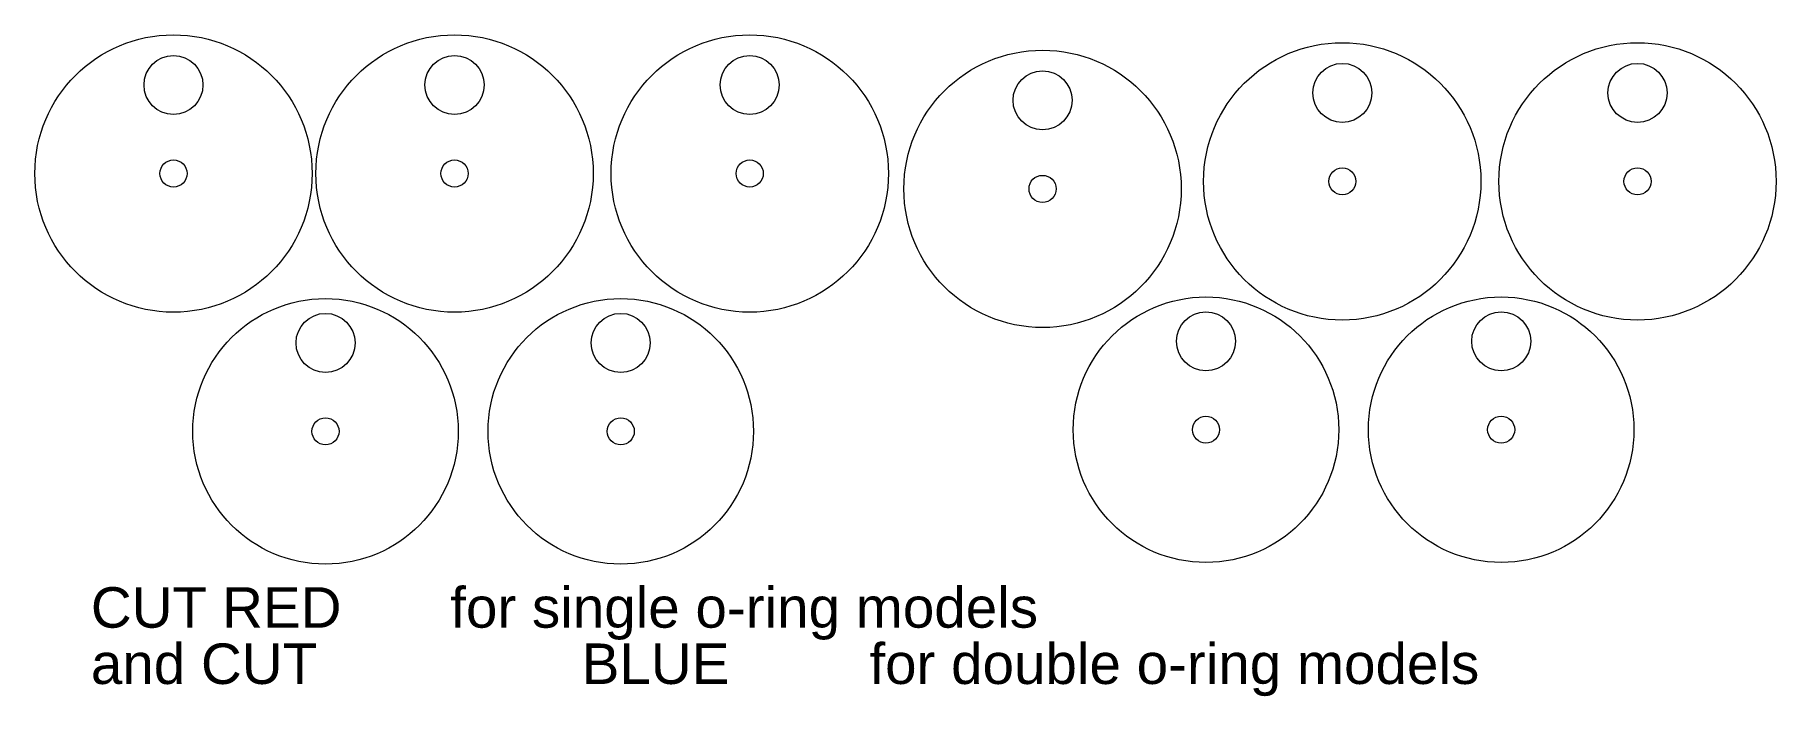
# Model space of a CAD drawing. Header units: inches. Extents: x -11.9 to 11.3, y 0.1 to 8.9.
import ezdxf

# ---------------------------------------------------------------- set-up
doc = ezdxf.new("R2010")
doc.units = ezdxf.units.IN
doc.header["$MEASUREMENT"] = 0
doc.layers.add('Visible (ANSI)', color=7, linetype='Continuous')
doc.styles.add('0', font='arial.ttf', dxfattribs={"height": 1})
doc.styles.add('1', font='Arial', dxfattribs={"height": 1})
doc.styles.add('2', font='Arial', dxfattribs={"height": 1})

msp = doc.modelspace()

# ---------------------------------------------------------------- linework, layer by layer
at = {"layer": 'Visible (ANSI)', "color": 1, "lineweight": 9}
for points in [[(-8.239, 7.09), (-8.239, 8.112), (-9.068, 8.94), (-10.09, 8.94), (-10.09, 8.94), (-11.112, 8.94), (-11.94, 8.112), (-11.94, 7.09), (-11.94, 7.09), (-11.94, 6.068), (-11.112, 5.239), (-10.09, 5.239), (-10.09, 5.239), (-9.068, 5.239), (-8.239, 6.068), (-8.239, 7.09)], [(-4.488, 7.09), (-4.488, 8.112), (-5.317, 8.94), (-6.339, 8.94), (-6.339, 8.94), (-7.361, 8.94), (-8.189, 8.112), (-8.189, 7.09), (-8.189, 7.09), (-8.189, 6.068), (-7.361, 5.239), (-6.339, 5.239), (-6.339, 5.239), (-5.317, 5.239), (-4.488, 6.068), (-4.488, 7.09)], [(7.359, 6.985), (7.359, 8.007), (6.531, 8.835), (5.509, 8.835), (5.509, 8.835), (4.487, 8.835), (3.658, 8.007), (3.658, 6.985), (3.658, 6.985), (3.658, 5.963), (4.487, 5.134), (5.509, 5.134), (5.509, 5.134), (6.531, 5.134), (7.359, 5.963), (7.359, 6.985)], [(-9.696, 8.271), (-9.696, 8.488), (-9.872, 8.664), (-10.09, 8.664), (-10.09, 8.664), (-10.307, 8.664), (-10.483, 8.488), (-10.483, 8.271), (-10.483, 8.271), (-10.483, 8.053), (-10.307, 7.877), (-10.09, 7.877), (-10.09, 7.877), (-9.872, 7.877), (-9.696, 8.053), (-9.696, 8.271)], [(-5.945, 8.271), (-5.945, 8.488), (-6.121, 8.664), (-6.339, 8.664), (-6.339, 8.664), (-6.556, 8.664), (-6.733, 8.488), (-6.733, 8.271), (-6.733, 8.271), (-6.733, 8.053), (-6.556, 7.877), (-6.339, 7.877), (-6.339, 7.877), (-6.121, 7.877), (-5.945, 8.053), (-5.945, 8.271)], [(3.359, 6.885), (3.359, 7.907), (2.531, 8.735), (1.509, 8.735), (1.509, 8.735), (0.487, 8.735), (-0.342, 7.907), (-0.342, 6.885), (-0.342, 6.885), (-0.342, 5.863), (0.487, 5.034), (1.509, 5.034), (1.509, 5.034), (2.531, 5.034), (3.359, 5.863), (3.359, 6.885)], [(1.902, 8.066), (1.902, 8.283), (1.726, 8.459), (1.509, 8.459), (1.509, 8.459), (1.291, 8.459), (1.115, 8.283), (1.115, 8.066), (1.115, 8.066), (1.115, 7.848), (1.291, 7.672), (1.509, 7.672), (1.509, 7.672), (1.726, 7.672), (1.902, 7.848), (1.902, 8.066)], [(5.902, 8.166), (5.902, 8.383), (5.726, 8.559), (5.509, 8.559), (5.509, 8.559), (5.291, 8.559), (5.115, 8.383), (5.115, 8.166), (5.115, 8.166), (5.115, 7.948), (5.291, 7.772), (5.509, 7.772), (5.509, 7.772), (5.726, 7.772), (5.902, 7.948), (5.902, 8.166)], [(-9.909, 7.09), (-9.909, 7.189), (-9.99, 7.27), (-10.09, 7.27), (-10.09, 7.27), (-10.189, 7.27), (-10.27, 7.189), (-10.27, 7.09), (-10.27, 7.09), (-10.27, 6.99), (-10.189, 6.909), (-10.09, 6.909), (-10.09, 6.909), (-9.99, 6.909), (-9.909, 6.99), (-9.909, 7.09)], [(-6.158, 7.09), (-6.158, 7.189), (-6.239, 7.27), (-6.339, 7.27), (-6.339, 7.27), (-6.439, 7.27), (-6.52, 7.189), (-6.52, 7.09), (-6.52, 7.09), (-6.52, 6.99), (-6.439, 6.909), (-6.339, 6.909), (-6.339, 6.909), (-6.239, 6.909), (-6.158, 6.99), (-6.158, 7.09)], [(1.689, 6.885), (1.689, 6.984), (1.609, 7.065), (1.509, 7.065), (1.509, 7.065), (1.409, 7.065), (1.328, 6.984), (1.328, 6.885), (1.328, 6.885), (1.328, 6.785), (1.409, 6.704), (1.509, 6.704), (1.509, 6.704), (1.609, 6.704), (1.689, 6.785), (1.689, 6.885)], [(5.689, 6.985), (5.689, 7.084), (5.609, 7.165), (5.509, 7.165), (5.509, 7.165), (5.409, 7.165), (5.328, 7.084), (5.328, 6.985), (5.328, 6.985), (5.328, 6.885), (5.409, 6.804), (5.509, 6.804), (5.509, 6.804), (5.609, 6.804), (5.689, 6.885), (5.689, 6.985)], [(-6.289, 3.649), (-6.289, 4.627), (-7.082, 5.42), (-8.061, 5.42), (-8.061, 5.42), (-9.039, 5.42), (-9.832, 4.627), (-9.832, 3.649), (-9.832, 3.649), (-9.832, 2.67), (-9.039, 1.877), (-8.061, 1.877), (-8.061, 1.877), (-7.082, 1.877), (-6.289, 2.67), (-6.289, 3.649)], [(5.461, 3.671), (5.461, 4.649), (4.668, 5.442), (3.689, 5.442), (3.689, 5.442), (2.711, 5.442), (1.918, 4.649), (1.918, 3.671), (1.918, 3.671), (1.918, 2.692), (2.711, 1.899), (3.689, 1.899), (3.689, 1.899), (4.668, 1.899), (5.461, 2.692), (5.461, 3.671)], [(-7.667, 4.83), (-7.667, 5.047), (-7.843, 5.223), (-8.061, 5.223), (-8.061, 5.223), (-8.278, 5.223), (-8.454, 5.047), (-8.454, 4.83), (-8.454, 4.83), (-8.454, 4.612), (-8.278, 4.436), (-8.061, 4.436), (-8.061, 4.436), (-7.843, 4.436), (-7.667, 4.612), (-7.667, 4.83)], [(4.083, 4.852), (4.083, 5.069), (3.907, 5.245), (3.689, 5.245), (3.689, 5.245), (3.472, 5.245), (3.296, 5.069), (3.296, 4.852), (3.296, 4.852), (3.296, 4.634), (3.472, 4.458), (3.689, 4.458), (3.689, 4.458), (3.907, 4.458), (4.083, 4.634), (4.083, 4.852)], [(-7.88, 3.649), (-7.88, 3.748), (-7.961, 3.829), (-8.061, 3.829), (-8.061, 3.829), (-8.16, 3.829), (-8.241, 3.748), (-8.241, 3.649), (-8.241, 3.649), (-8.241, 3.549), (-8.16, 3.468), (-8.061, 3.468), (-8.061, 3.468), (-7.961, 3.468), (-7.88, 3.549), (-7.88, 3.649)], [(3.87, 3.671), (3.87, 3.77), (3.789, 3.851), (3.689, 3.851), (3.689, 3.851), (3.59, 3.851), (3.509, 3.77), (3.509, 3.671), (3.509, 3.671), (3.509, 3.571), (3.59, 3.49), (3.689, 3.49), (3.689, 3.49), (3.789, 3.49), (3.87, 3.571), (3.87, 3.671)]]:
    msp.add_open_spline(points, degree=3, knots=[0, 0, 0, 0, 0.2, 0.2, 0.2, 0.2, 0.4, 0.4, 0.4, 0.4, 0.6, 0.6, 0.6, 0.6, 1, 1, 1, 1], dxfattribs=at)
at = {"layer": 'Visible (ANSI)', "color": 5, "lineweight": 9}
for points in [[(-0.548, 7.09), (-0.548, 8.112), (-1.377, 8.94), (-2.399, 8.94), (-2.399, 8.94), (-3.42, 8.94), (-4.249, 8.112), (-4.249, 7.09), (-4.249, 7.09), (-4.249, 6.068), (-3.42, 5.239), (-2.399, 5.239), (-2.399, 5.239), (-1.377, 5.239), (-0.548, 6.068), (-0.548, 7.09)], [(11.299, 6.985), (11.299, 8.007), (10.471, 8.835), (9.449, 8.835), (9.449, 8.835), (8.427, 8.835), (7.599, 8.007), (7.599, 6.985), (7.599, 6.985), (7.599, 5.963), (8.427, 5.134), (9.449, 5.134), (9.449, 5.134), (10.471, 5.134), (11.299, 5.963), (11.299, 6.985)], [(-2.005, 8.271), (-2.005, 8.488), (-2.181, 8.664), (-2.399, 8.664), (-2.399, 8.664), (-2.616, 8.664), (-2.792, 8.488), (-2.792, 8.271), (-2.792, 8.271), (-2.792, 8.053), (-2.616, 7.877), (-2.399, 7.877), (-2.399, 7.877), (-2.181, 7.877), (-2.005, 8.053), (-2.005, 8.271)], [(9.843, 8.166), (9.843, 8.383), (9.666, 8.559), (9.449, 8.559), (9.449, 8.559), (9.232, 8.559), (9.055, 8.383), (9.055, 8.166), (9.055, 8.166), (9.055, 7.948), (9.232, 7.772), (9.449, 7.772), (9.449, 7.772), (9.666, 7.772), (9.843, 7.948), (9.843, 8.166)], [(-2.218, 7.09), (-2.218, 7.189), (-2.299, 7.27), (-2.399, 7.27), (-2.399, 7.27), (-2.498, 7.27), (-2.579, 7.189), (-2.579, 7.09), (-2.579, 7.09), (-2.579, 6.99), (-2.498, 6.909), (-2.399, 6.909), (-2.399, 6.909), (-2.299, 6.909), (-2.218, 6.99), (-2.218, 7.09)], [(9.63, 6.985), (9.63, 7.084), (9.549, 7.165), (9.449, 7.165), (9.449, 7.165), (9.349, 7.165), (9.268, 7.084), (9.268, 6.985), (9.268, 6.985), (9.268, 6.885), (9.349, 6.804), (9.449, 6.804), (9.449, 6.804), (9.549, 6.804), (9.63, 6.885), (9.63, 6.985)], [(-2.349, 3.649), (-2.349, 4.627), (-3.142, 5.42), (-4.12, 5.42), (-4.12, 5.42), (-5.099, 5.42), (-5.892, 4.627), (-5.892, 3.649), (-5.892, 3.649), (-5.892, 2.67), (-5.099, 1.877), (-4.12, 1.877), (-4.12, 1.877), (-3.142, 1.877), (-2.349, 2.67), (-2.349, 3.649)], [(9.401, 3.671), (9.401, 4.649), (8.608, 5.442), (7.63, 5.442), (7.63, 5.442), (6.651, 5.442), (5.858, 4.649), (5.858, 3.671), (5.858, 3.671), (5.858, 2.692), (6.651, 1.899), (7.63, 1.899), (7.63, 1.899), (8.608, 1.899), (9.401, 2.692), (9.401, 3.671)], [(-3.727, 4.83), (-3.727, 5.047), (-3.903, 5.223), (-4.12, 5.223), (-4.12, 5.223), (-4.338, 5.223), (-4.514, 5.047), (-4.514, 4.83), (-4.514, 4.83), (-4.514, 4.612), (-4.338, 4.436), (-4.12, 4.436), (-4.12, 4.436), (-3.903, 4.436), (-3.727, 4.612), (-3.727, 4.83)], [(8.023, 4.852), (8.023, 5.069), (7.847, 5.245), (7.63, 5.245), (7.63, 5.245), (7.412, 5.245), (7.236, 5.069), (7.236, 4.852), (7.236, 4.852), (7.236, 4.634), (7.412, 4.458), (7.63, 4.458), (7.63, 4.458), (7.847, 4.458), (8.023, 4.634), (8.023, 4.852)], [(-3.94, 3.649), (-3.94, 3.748), (-4.02, 3.829), (-4.12, 3.829), (-4.12, 3.829), (-4.22, 3.829), (-4.301, 3.748), (-4.301, 3.649), (-4.301, 3.649), (-4.301, 3.549), (-4.22, 3.468), (-4.12, 3.468), (-4.12, 3.468), (-4.02, 3.468), (-3.94, 3.549), (-3.94, 3.649)], [(7.81, 3.671), (7.81, 3.77), (7.73, 3.851), (7.63, 3.851), (7.63, 3.851), (7.53, 3.851), (7.449, 3.77), (7.449, 3.671), (7.449, 3.671), (7.449, 3.571), (7.53, 3.49), (7.63, 3.49), (7.63, 3.49), (7.73, 3.49), (7.81, 3.571), (7.81, 3.671)]]:
    msp.add_open_spline(points, degree=3, knots=[0, 0, 0, 0, 0.2, 0.2, 0.2, 0.2, 0.4, 0.4, 0.4, 0.4, 0.6, 0.6, 0.6, 0.6, 1, 1, 1, 1], dxfattribs=at)

# ---------------------------------------------------------------- texts
at = {"layer": 'Visible (ANSI)', "color": 250, "style": '0', "oblique": 0}
for s, height, p in [('CUT ', 0.5403, (-11.192, 1.029)), ('for single o-ring models', 0.54034, (-6.396, 1.029)), ('and CUT ', 0.5403, (-11.192, 0.278)), (' for double o-ring models', 0.54034, (-1.012, 0.278))]:
    msp.add_text(s, height=height, dxfattribs=at).set_placement(p)
at = {"layer": 'Visible (ANSI)', "color": 1, "style": '1', "oblique": 0}
msp.add_text('RED ', height=0.5403, dxfattribs=at).set_placement((-9.441, 1.029))
at = {"layer": 'Visible (ANSI)', "color": 5, "style": '2', "oblique": 0}
msp.add_text('BLUE', height=0.5403, dxfattribs=at).set_placement((-4.642, 0.278))

doc.saveas('drawing.dxf')
